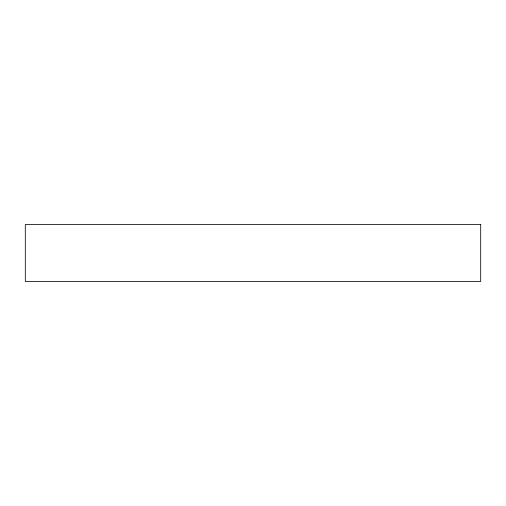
<?xml version="1.0" encoding="UTF-8"?>
<svg xmlns="http://www.w3.org/2000/svg" width="506" height="506" viewBox="0 0 506 506"><rect width="100%" height="100%" fill="white"/><g stroke="black" fill="none" stroke-linecap="round" stroke-linejoin="round"><path stroke-width="0.76" d="M480.7 224.537L25.3 224.537L25.3 281.462L480.7 281.462L480.7 224.537"/></g></svg>
